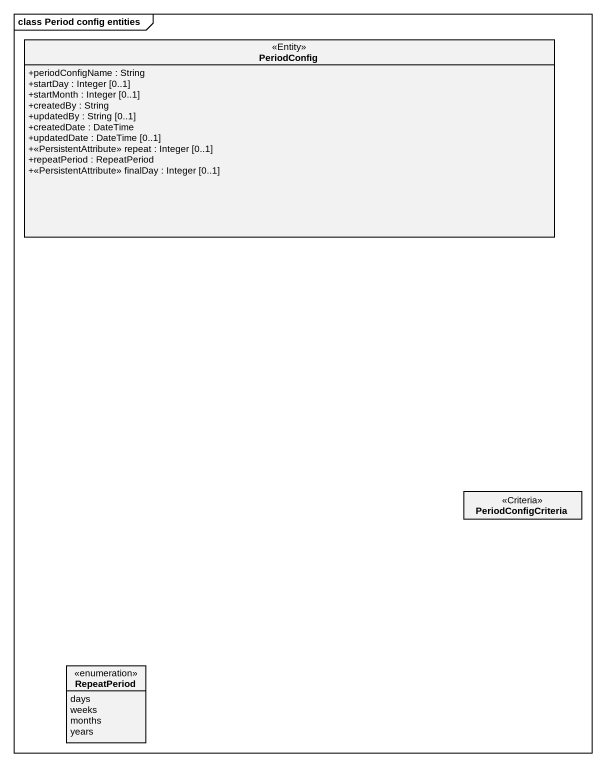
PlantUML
@startuml
mainframe class Period config entities
hide circle
hide empty members
skinparam classAttributeIconSize 0
class PeriodConfig <<Entity>> {
  +periodConfigName : String
  +startDay : Integer [0..1]
  +startMonth : Integer [0..1]
  +createdBy : String
  +updatedBy : String [0..1]
  +createdDate : DateTime
  +updatedDate : DateTime [0..1]
  +<<PersistentAttribute>> repeat : Integer [0..1]
  +repeatPeriod : RepeatPeriod
  +<<PersistentAttribute>> finalDay : Integer [0..1]
}
class PeriodConfigCriteria <<Criteria>>
enum RepeatPeriod {
  days
  weeks
  months
  years
}
@enduml
